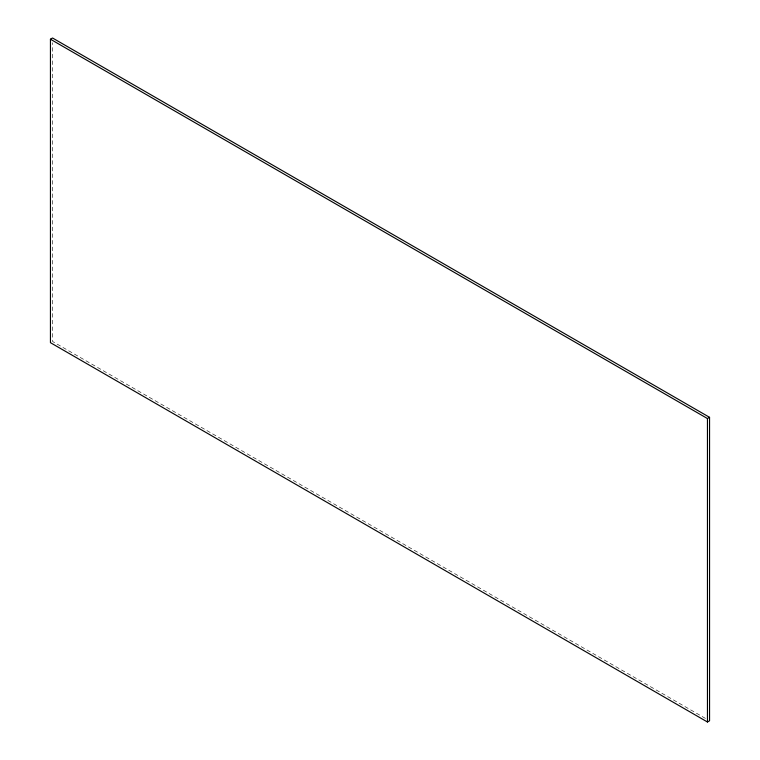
<?xml version="1.0" encoding="UTF-8"?>
<svg xmlns="http://www.w3.org/2000/svg" width="760" height="760" viewBox="0 0 760 760"><rect width="100%" height="100%" fill="white"/><g stroke="black" fill="none" stroke-linecap="round" stroke-linejoin="round"><path stroke-width="0.57" stroke-dasharray="3.8 2.85" d="M705.442 718.409L52.544 341.459L52.544 42.74"/><path stroke-width="1.14" d="M50.445 39.216L52.544 38L709.555 417.325L709.555 720.784L707.456 722L50.445 342.674L50.445 39.216L707.456 418.541L709.555 417.325M707.456 418.541L707.456 722"/></g></svg>
